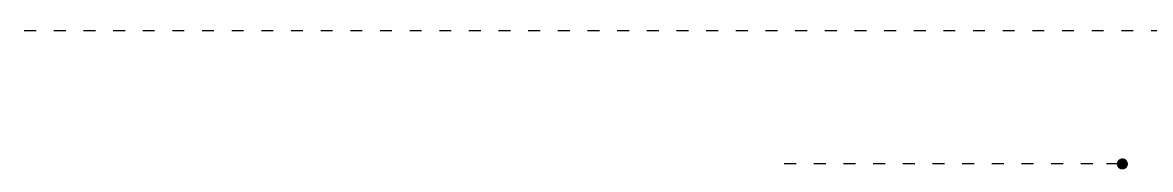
# Model space of a CAD drawing. Header units: millimetres. Extents: x -113526 to 211532, y -79714 to 28306.
# Drawn here: x 31163 to 36868, y 16789 to 17532 of the extents above; entities that cross this region are included whole.
import ezdxf

# ---------------------------------------------------------------- set-up
doc = ezdxf.new("R2010")
doc.units = ezdxf.units.MM
doc.linetypes.add('ACAD_ISO03W100', pattern=[30, 12, -18])
doc.layers.add('$Longfin_AP_HATCH', color=1, linetype='Continuous')
doc.styles.add('宋体', font='', dxfattribs={"width": 0.7})
doc.styles.add('标准', font='simhei.ttf')
doc.styles.get('宋体').set_extended_font_data('新宋体')
doc.dimstyles.new('A3 HBA_80', dxfattribs={"dimscale": 80, "dimtxt": 2, "dimasz": 0.03, "dimexe": 2, "dimexo": 2.5, "dimgap": 0.6, "dimtad": 1, "dimdec": 0, "dimzin": 0, "dimdsep": 46, "dimtxsty": '标准', "dimblk": 'HBA_DIMENSION_TICK', "dimcen": 0, "dimclrd": 1, "dimclre": 1, "dimclrt": 2, "dimadec": 0, "dimazin": 0, "dimtfac": 1, "dimtdec": 0, "dimtix": 1, "dimtmove": 2, "dimatfit": 3, "dimldrblk": 'DOT', "dimfxl": 1, "dimtvp": 1, "dimtolj": 1, "dimtzin": 0, "dimarcsym": 0})

# ---------------------------------------------------------------- blocks, each defined once
blk = doc.blocks.new('DOT')
at = {"color": 0, "linetype": 'ByBlock'}
blk.add_line((-0.3499999999999943, 0), (-1, 0), dxfattribs=at)
at = {"color": 0, "linetype": 'ByBlock', "const_width": 0.35}
blk.add_lwpolyline([(-0.1749999999999972, 0, 1), (0.1749999999999972, 0, 1)], format="xyb", close=True, dxfattribs=at)
blk = doc.blocks.new('HBA_DIMENSION_TICK')
at = {"color": 0, "linetype": 'ByBlock'}
for p, q in [((-10, 0), (0, 0)), ((0, 0), (10, 0))]:
    blk.add_line(p, q, dxfattribs=at)
at = {"color": 50, "linetype": 'ByBlock'}
blk.add_solid([(-10, -7), (-7, -10), (7, 10), (10, 7)], dxfattribs=at)

msp = doc.modelspace()

# ---------------------------------------------------------------- leaders
at = {"layer": '$Longfin_AP_HATCH', "color": 2, "linetype": 'ACAD_ISO03W100', "ltscale": 5}
for points, override in [([(37681.51807891366, 17490.45354434137), (31163.28902240631, 17490.45354434137)], {"dimtxt": 1.3, "dimasz": 1.5, "dimgap": 0.6, "dimtad": 0, "dimtxsty": '宋体', "dimclrd": 250, "dimclre": 250, "dimldrblk": 'DOT', "dimfxl": 100, "dimfxlon": 1}), ([(36726.4341092014, 16816.86304957453), (34964.75705697176, 16816.86304957453)], {"dimtxt": 1.1, "dimasz": 1, "dimgap": 0.6, "dimtad": 0, "dimclrd": 250, "dimclre": 157, "dimldrblk": 'DOT', "dimfxl": 150, "dimfxlon": 1})]:
    msp.add_leader(points, dimstyle='A3 HBA_80', override=override, dxfattribs=at)

doc.saveas('drawing.dxf')
